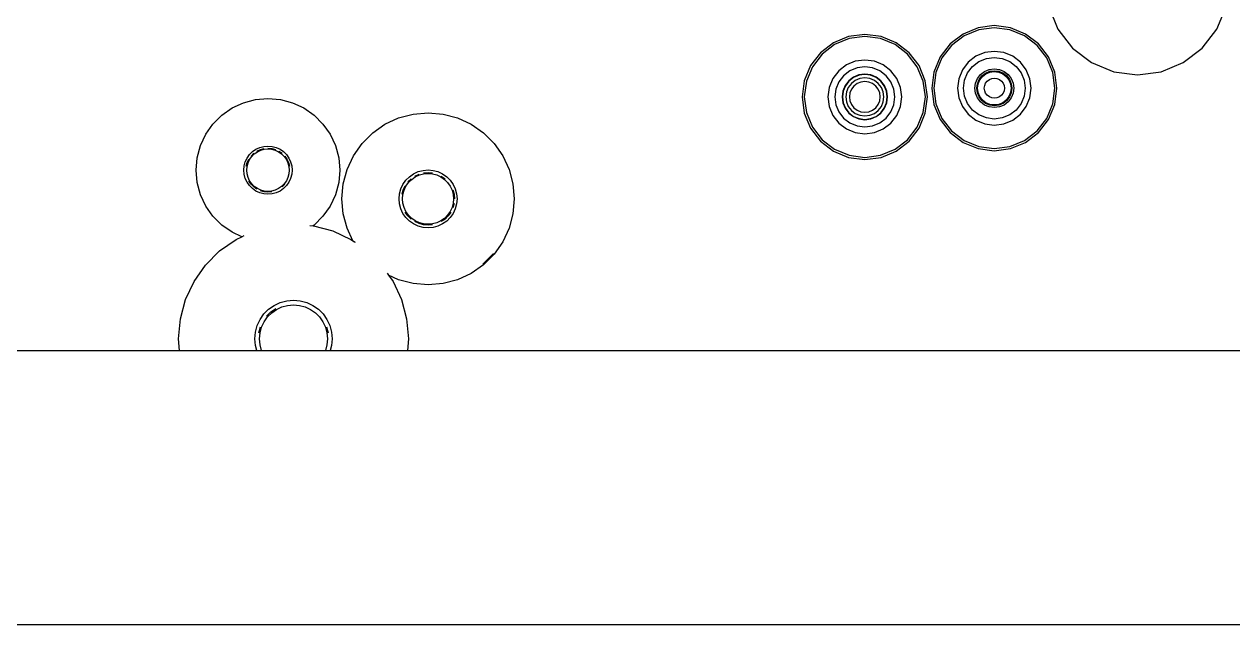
# Model space of a CAD drawing. Header units: metres. Extents: x 217 to 1422, y -179 to 129.
# Drawn here: x 1350.377 to 1351.038, y 60.203 to 60.531 of the extents above; entities that cross this region are included whole.
import ezdxf

# ---------------------------------------------------------------- set-up
doc = ezdxf.new("R2010")
doc.units = ezdxf.units.M
doc.header["$LTSCALE"] = 0.5
doc.header["$MEASUREMENT"] = 0
doc.layers.add('+1', color=255, linetype='Continuous')

# ---------------------------------------------------------------- blocks, each defined once
blk = doc.blocks.new('Chemistry Lab table pl')
at = {"layer": '+1', "transparency": 33554687}
for p, q in [((5.85081, 4.17344), (6.7519, 4.17344)), ((6.43554, 4.02344), (5.85081, 4.02344)), ((6.43498, 4.01699), (6.43554, 4.02344)), ((6.4777, 4.02344), (6.43554, 4.02344)), ((6.47696, 4.02066), (6.4777, 4.02344)), ((6.48036, 4.02344), (6.4777, 4.02344)), ((6.47948, 4.02022), (6.48032, 4.02334)), ((6.48032, 4.02334), (6.48036, 4.02344)), ((6.51516, 4.02344), (6.48036, 4.02344)), ((6.51516, 4.02344), (6.5152, 4.02334)), ((6.51781, 4.02344), (6.51516, 4.02344)), ((6.5152, 4.02334), (6.51604, 4.02022)), ((6.51781, 4.02344), (6.51856, 4.02066)), ((6.55998, 4.02344), (6.51781, 4.02344)), ((6.55998, 4.02344), (6.56054, 4.01699)), ((6.7519, 4.02344), (6.55998, 4.02344)), ((6.43593, 4.00609), (6.43498, 4.01699)), ((6.47664, 4.01699), (6.47696, 4.02066)), ((6.47696, 4.01333), (6.47664, 4.01699)), ((6.4792, 4.01699), (6.47948, 4.02022)), ((6.47948, 4.01377), (6.4792, 4.01699)), ((6.51604, 4.02022), (6.51632, 4.01699)), ((6.51632, 4.01699), (6.51604, 4.01377)), ((6.51856, 4.02066), (6.51888, 4.01699)), ((6.51888, 4.01699), (6.51856, 4.01333)), ((6.56054, 4.01699), (6.55959, 4.00609)), ((6.47791, 4.00977), (6.47696, 4.01333)), ((6.47947, 4.00643), (6.47791, 4.00977)), ((6.47972, 4.01043), (6.47885, 4.01366)), ((6.48032, 4.01065), (6.47948, 4.01377)), ((6.48169, 4.00771), (6.48032, 4.01065)), ((6.5152, 4.01065), (6.51383, 4.00771)), ((6.51604, 4.01377), (6.5152, 4.01065)), ((6.51667, 4.01366), (6.5158, 4.01043)), ((6.51761, 4.00977), (6.51605, 4.00643)), ((6.51856, 4.01333), (6.51761, 4.00977)), ((6.43876, 3.99552), (6.43593, 4.00609)), ((6.48158, 4.00342), (6.47947, 4.00643)), ((6.48418, 4.00081), (6.48158, 4.00342)), ((6.48354, 4.00506), (6.48169, 4.00771)), ((6.48583, 4.00278), (6.48354, 4.00506)), ((6.48848, 4.00092), (6.48583, 4.00278)), ((6.50969, 4.00278), (6.50704, 4.00092)), ((6.51198, 4.00506), (6.50969, 4.00278)), ((6.51247, 4.00465), (6.5101, 4.00229)), ((6.51394, 4.00342), (6.51134, 4.00081)), ((6.51383, 4.00771), (6.51198, 4.00506)), ((6.51605, 4.00643), (6.51394, 4.00342)), ((6.55959, 4.00609), (6.55676, 3.99552)), ((6.4872, 3.9987), (6.48418, 4.00081)), ((6.49054, 3.99715), (6.4872, 3.9987)), ((6.49141, 3.99955), (6.48848, 4.00092)), ((6.49409, 3.99619), (6.49054, 3.99715)), ((6.49454, 3.99872), (6.49141, 3.99955)), ((6.49776, 3.99587), (6.49409, 3.99619)), ((6.49776, 3.99843), (6.49454, 3.99872)), ((6.50098, 3.99872), (6.49776, 3.99843)), ((6.50143, 3.99619), (6.49776, 3.99587)), ((6.50411, 3.99955), (6.50098, 3.99872)), ((6.50498, 3.99715), (6.50143, 3.99619)), ((6.50704, 4.00092), (6.50411, 3.99955)), ((6.50832, 3.9987), (6.50498, 3.99715)), ((6.5101, 4.00229), (6.50736, 4.00037)), ((6.51134, 4.00081), (6.50832, 3.9987)), ((6.44339, 3.9856), (6.43876, 3.99552)), ((6.55676, 3.99552), (6.55213, 3.9856)), ((6.40069, 3.98122), (6.40813, 3.98469)), ((6.40813, 3.98469), (6.41605, 3.98682)), ((6.41605, 3.98682), (6.42423, 3.98753)), ((6.42423, 3.98753), (6.43241, 3.98682)), ((6.43241, 3.98682), (6.44033, 3.98469)), ((6.44033, 3.98469), (6.44581, 3.98214)), ((6.44581, 3.98214), (6.44339, 3.9856)), ((6.55213, 3.9856), (6.54585, 3.97664)), ((6.38816, 3.97071), (6.39396, 3.97652)), ((6.38853, 3.9704), (6.39427, 3.97615)), ((6.39396, 3.97652), (6.40069, 3.98122)), ((6.44651, 3.98114), (6.44581, 3.98214)), ((6.54585, 3.97664), (6.53812, 3.9689)), ((6.38345, 3.96399), (6.38816, 3.97071)), ((6.37998, 3.95655), (6.38345, 3.96399)), ((6.46443, 3.96398), (6.46412, 3.96419)), ((6.46443, 3.96398), (6.46459, 3.96375)), ((6.4653, 3.96337), (6.46443, 3.96398)), ((6.4653, 3.96337), (6.46848, 3.95655)), ((6.46637, 3.96262), (6.4653, 3.96337)), ((6.53812, 3.9689), (6.52915, 3.96262)), ((6.37786, 3.94862), (6.37998, 3.95655)), ((6.42148, 3.95605), (6.42423, 3.95629)), ((6.42423, 3.95629), (6.42698, 3.95605)), ((6.47629, 3.958), (6.46637, 3.96262)), ((6.46848, 3.95655), (6.4706, 3.94862)), ((6.48686, 3.95516), (6.47629, 3.958)), ((6.52606, 3.96118), (6.52468, 3.96054)), ((6.52915, 3.96262), (6.52606, 3.96118)), ((6.52606, 3.96118), (6.53134, 3.95872)), ((6.53134, 3.95872), (6.53695, 3.9548)), ((6.41051, 3.94837), (6.4121, 3.95063)), ((6.41176, 3.94765), (6.4132, 3.9497)), ((6.4121, 3.95063), (6.41405, 3.95258)), ((6.4132, 3.9497), (6.41497, 3.95148)), ((6.41357, 3.94939), (6.41528, 3.95111)), ((6.41405, 3.95258), (6.41631, 3.95416)), ((6.41497, 3.95148), (6.41703, 3.95292)), ((6.41528, 3.95111), (6.41727, 3.9525)), ((6.41631, 3.95416), (6.41881, 3.95533)), ((6.41727, 3.9525), (6.41947, 3.95353)), ((6.41881, 3.95533), (6.42148, 3.95605)), ((6.41947, 3.95353), (6.42181, 3.95415)), ((6.42173, 3.95463), (6.42423, 3.95485)), ((6.42181, 3.95415), (6.42423, 3.95437)), ((6.42423, 3.95485), (6.42673, 3.95463)), ((6.42423, 3.95437), (6.42665, 3.95415)), ((6.42665, 3.95415), (6.42899, 3.95353)), ((6.42673, 3.95463), (6.42916, 3.95398)), ((6.42698, 3.95605), (6.42965, 3.95533)), ((6.42899, 3.95353), (6.43119, 3.9525)), ((6.42916, 3.95398), (6.43143, 3.95292)), ((6.42965, 3.95533), (6.43215, 3.95416)), ((6.43119, 3.9525), (6.43318, 3.95111)), ((6.43215, 3.95416), (6.43441, 3.95258)), ((6.43318, 3.95111), (6.43489, 3.94939)), ((6.43349, 3.95148), (6.43526, 3.9497)), ((6.43441, 3.95258), (6.43636, 3.95063)), ((6.43526, 3.9497), (6.4367, 3.94765)), ((6.43636, 3.95063), (6.43795, 3.94837)), ((6.47774, 3.94436), (6.48166, 3.94996)), ((6.48166, 3.94996), (6.4865, 3.9548)), ((6.4865, 3.9548), (6.48701, 3.95515)), ((6.48701, 3.95515), (6.48686, 3.95516)), ((6.4888, 3.95499), (6.48701, 3.95515)), ((6.53695, 3.9548), (6.54178, 3.94996)), ((6.54178, 3.94996), (6.5457, 3.94436)), ((6.37714, 3.94045), (6.37786, 3.94862)), ((6.40839, 3.94045), (6.40863, 3.9432)), ((6.40863, 3.9432), (6.40935, 3.94586)), ((6.40935, 3.94586), (6.41051, 3.94837)), ((6.41005, 3.94295), (6.4107, 3.94537)), ((6.41052, 3.94286), (6.41115, 3.94521)), ((6.41115, 3.94521), (6.41217, 3.94741)), ((6.41217, 3.94741), (6.41357, 3.94939)), ((6.43489, 3.94939), (6.43629, 3.94741)), ((6.43629, 3.94741), (6.43731, 3.94521)), ((6.43731, 3.94521), (6.43794, 3.94286)), ((6.43795, 3.94837), (6.43911, 3.94586)), ((6.43911, 3.94586), (6.43983, 3.9432)), ((6.43983, 3.9432), (6.44007, 3.94045)), ((6.4706, 3.94862), (6.47132, 3.94045)), ((6.47485, 3.93816), (6.47774, 3.94436)), ((6.5457, 3.94436), (6.5486, 3.93816)), ((6.37786, 3.93227), (6.37714, 3.94045)), ((6.40863, 3.9377), (6.40839, 3.94045)), ((6.40935, 3.93503), (6.40863, 3.9377)), ((6.41005, 3.93795), (6.40983, 3.94045)), ((6.4107, 3.93552), (6.41005, 3.93795)), ((6.41031, 3.94045), (6.41052, 3.94286)), ((6.41052, 3.93803), (6.41031, 3.94045)), ((6.41115, 3.93569), (6.41052, 3.93803)), ((6.43794, 3.93803), (6.43731, 3.93569)), ((6.43841, 3.93795), (6.43776, 3.93552)), ((6.43794, 3.94286), (6.43815, 3.94045)), ((6.43815, 3.94045), (6.43794, 3.93803)), ((6.43983, 3.9377), (6.43911, 3.93503)), ((6.44007, 3.94045), (6.43983, 3.9377)), ((6.47132, 3.94045), (6.4706, 3.93227)), ((6.47308, 3.93155), (6.47485, 3.93816)), ((6.50512, 3.93617), (6.50721, 3.93714)), ((6.50721, 3.93714), (6.50943, 3.93774)), ((6.50943, 3.93774), (6.51172, 3.93794)), ((6.50964, 3.93655), (6.51172, 3.93674)), ((6.51172, 3.93794), (6.51402, 3.93774)), ((6.51172, 3.93674), (6.51381, 3.93655)), ((6.51381, 3.93655), (6.51583, 3.93601)), ((6.51402, 3.93774), (6.51624, 3.93714)), ((6.51624, 3.93714), (6.51832, 3.93617)), ((6.5486, 3.93816), (6.55037, 3.93155)), ((6.37998, 3.92434), (6.37786, 3.93227)), ((6.41051, 3.93253), (6.40935, 3.93503)), ((6.4121, 3.93026), (6.41051, 3.93253)), ((6.41217, 3.93349), (6.41115, 3.93569)), ((6.41405, 3.92831), (6.4121, 3.93026)), ((6.41357, 3.9315), (6.41217, 3.93349)), ((6.41528, 3.92978), (6.41357, 3.9315)), ((6.43489, 3.9315), (6.43318, 3.92978)), ((6.43526, 3.93119), (6.43349, 3.92941)), ((6.43636, 3.93026), (6.43441, 3.92831)), ((6.43629, 3.93349), (6.43489, 3.9315)), ((6.43731, 3.93569), (6.43629, 3.93349)), ((6.43795, 3.93253), (6.43636, 3.93026)), ((6.43776, 3.93552), (6.4367, 3.93325)), ((6.43911, 3.93503), (6.43795, 3.93253)), ((6.4706, 3.93227), (6.46848, 3.92434)), ((6.47248, 3.92474), (6.47308, 3.93155)), ((6.49932, 3.92925), (6.50029, 3.93134)), ((6.50029, 3.93134), (6.50161, 3.93322)), ((6.50082, 3.9287), (6.50168, 3.93054)), ((6.50161, 3.93322), (6.50324, 3.93485)), ((6.50168, 3.93054), (6.50284, 3.93219)), ((6.50253, 3.93245), (6.50401, 3.93393)), ((6.50284, 3.93219), (6.50427, 3.93362)), ((6.50324, 3.93485), (6.50512, 3.93617)), ((6.50427, 3.93362), (6.50592, 3.93478)), ((6.50592, 3.93478), (6.50776, 3.93564)), ((6.50776, 3.93564), (6.50971, 3.93616)), ((6.50971, 3.93616), (6.51172, 3.93634)), ((6.51172, 3.93634), (6.51374, 3.93616)), ((6.51374, 3.93616), (6.51569, 3.93564)), ((6.51569, 3.93564), (6.51752, 3.93478)), ((6.51752, 3.93478), (6.51918, 3.93362)), ((6.51772, 3.93513), (6.51944, 3.93393)), ((6.51832, 3.93617), (6.52021, 3.93485)), ((6.51918, 3.93362), (6.52061, 3.93219)), ((6.51944, 3.93393), (6.52092, 3.93245)), ((6.52021, 3.93485), (6.52183, 3.93322)), ((6.52061, 3.93219), (6.52177, 3.93054)), ((6.52092, 3.93245), (6.52212, 3.93074)), ((6.52177, 3.93054), (6.52262, 3.9287)), ((6.52183, 3.93322), (6.52315, 3.93134)), ((6.52315, 3.93134), (6.52413, 3.92925)), ((6.55037, 3.93155), (6.55096, 3.92474)), ((6.38345, 3.9169), (6.37998, 3.92434)), ((6.41631, 3.92673), (6.41405, 3.92831)), ((6.41703, 3.92798), (6.41497, 3.92941)), ((6.41727, 3.92839), (6.41528, 3.92978)), ((6.41881, 3.92556), (6.41631, 3.92673)), ((6.41947, 3.92737), (6.41727, 3.92839)), ((6.42148, 3.92485), (6.41881, 3.92556)), ((6.42181, 3.92674), (6.41947, 3.92737)), ((6.42423, 3.92461), (6.42148, 3.92485)), ((6.42423, 3.92605), (6.42173, 3.92626)), ((6.42423, 3.92653), (6.42181, 3.92674)), ((6.42665, 3.92674), (6.42423, 3.92653)), ((6.42673, 3.92626), (6.42423, 3.92605)), ((6.42698, 3.92485), (6.42423, 3.92461)), ((6.42899, 3.92737), (6.42665, 3.92674)), ((6.42965, 3.92556), (6.42698, 3.92485)), ((6.43119, 3.92839), (6.42899, 3.92737)), ((6.43143, 3.92798), (6.42916, 3.92691)), ((6.43215, 3.92673), (6.42965, 3.92556)), ((6.43318, 3.92978), (6.43119, 3.92839)), ((6.43441, 3.92831), (6.43215, 3.92673)), ((6.46848, 3.92434), (6.46501, 3.9169)), ((6.47308, 3.91792), (6.47248, 3.92474)), ((6.49852, 3.92474), (6.49872, 3.92703)), ((6.49872, 3.92244), (6.49852, 3.92474)), ((6.49872, 3.92703), (6.49932, 3.92925)), ((6.50012, 3.92474), (6.5003, 3.92675)), ((6.5003, 3.92272), (6.50012, 3.92474)), ((6.5003, 3.92675), (6.50082, 3.9287)), ((6.52262, 3.9287), (6.52315, 3.92675)), ((6.52315, 3.92675), (6.52332, 3.92474)), ((6.52332, 3.92474), (6.52315, 3.92272)), ((6.52413, 3.92925), (6.52472, 3.92703)), ((6.52472, 3.92703), (6.52492, 3.92474)), ((6.52492, 3.92474), (6.52472, 3.92244)), ((6.55096, 3.92474), (6.55037, 3.91792)), ((6.1767, 3.91775), (6.16845, 3.91433)), ((6.177, 3.91663), (6.16903, 3.91333)), ((6.18556, 3.91892), (6.1767, 3.91775)), ((6.18556, 3.91776), (6.177, 3.91663)), ((6.19442, 3.91775), (6.18556, 3.91892)), ((6.19412, 3.91663), (6.18556, 3.91776)), ((6.2021, 3.91333), (6.19412, 3.91663)), ((6.20267, 3.91433), (6.19442, 3.91775)), ((6.38816, 3.91018), (6.38345, 3.9169)), ((6.46501, 3.9169), (6.4603, 3.91018)), ((6.47485, 3.91132), (6.47308, 3.91792)), ((6.49932, 3.92022), (6.49872, 3.92244)), ((6.50029, 3.91814), (6.49932, 3.92022)), ((6.50045, 3.92063), (6.49991, 3.92265)), ((6.50161, 3.91625), (6.50029, 3.91814)), ((6.50082, 3.92077), (6.5003, 3.92272)), ((6.50133, 3.91874), (6.50045, 3.92063)), ((6.50168, 3.91894), (6.50082, 3.92077)), ((6.50253, 3.91702), (6.50133, 3.91874)), ((6.50284, 3.91728), (6.50168, 3.91894)), ((6.50427, 3.91585), (6.50284, 3.91728)), ((6.52061, 3.91728), (6.51918, 3.91585)), ((6.52092, 3.91702), (6.51944, 3.91554)), ((6.52177, 3.91894), (6.52061, 3.91728)), ((6.52262, 3.92077), (6.52177, 3.91894)), ((6.52315, 3.91814), (6.52183, 3.91625)), ((6.523, 3.92063), (6.52212, 3.91874)), ((6.52315, 3.92272), (6.52262, 3.92077)), ((6.52354, 3.92265), (6.523, 3.92063)), ((6.52413, 3.92022), (6.52315, 3.91814)), ((6.52472, 3.92244), (6.52413, 3.92022)), ((6.55037, 3.91792), (6.5486, 3.91132)), ((6.10593, 3.91298), (6.09768, 3.90956)), ((6.10623, 3.91187), (6.09825, 3.90856)), ((6.11479, 3.91415), (6.10593, 3.91298)), ((6.11479, 3.91299), (6.10623, 3.91187)), ((6.12365, 3.91298), (6.11479, 3.91415)), ((6.12335, 3.91187), (6.11479, 3.91299)), ((6.13132, 3.90856), (6.12335, 3.91187)), ((6.1319, 3.90956), (6.12365, 3.91298)), ((6.16845, 3.91433), (6.16136, 3.90889)), ((6.16903, 3.91333), (6.16218, 3.90808)), ((6.20894, 3.90808), (6.2021, 3.91333)), ((6.20976, 3.90889), (6.20267, 3.91433)), ((6.39396, 3.90438), (6.38816, 3.91018)), ((6.4603, 3.91018), (6.4545, 3.90438)), ((6.47774, 3.90512), (6.47485, 3.91132)), ((6.50324, 3.91462), (6.50161, 3.91625)), ((6.50512, 3.9133), (6.50324, 3.91462)), ((6.50572, 3.91434), (6.50401, 3.91554)), ((6.50592, 3.91469), (6.50427, 3.91585)), ((6.50721, 3.91233), (6.50512, 3.9133)), ((6.50776, 3.91384), (6.50592, 3.91469)), ((6.50943, 3.91174), (6.50721, 3.91233)), ((6.50964, 3.91292), (6.50762, 3.91346)), ((6.50971, 3.91331), (6.50776, 3.91384)), ((6.51172, 3.91154), (6.50943, 3.91174)), ((6.51172, 3.91274), (6.50964, 3.91292)), ((6.51172, 3.91314), (6.50971, 3.91331)), ((6.51374, 3.91331), (6.51172, 3.91314)), ((6.51402, 3.91174), (6.51172, 3.91154)), ((6.51569, 3.91384), (6.51374, 3.91331)), ((6.51583, 3.91346), (6.51381, 3.91292)), ((6.51624, 3.91233), (6.51402, 3.91174)), ((6.51752, 3.91469), (6.51569, 3.91384)), ((6.51772, 3.91434), (6.51583, 3.91346)), ((6.51832, 3.9133), (6.51624, 3.91233)), ((6.51918, 3.91585), (6.51752, 3.91469)), ((6.52021, 3.91462), (6.51832, 3.9133)), ((6.52183, 3.91625), (6.52021, 3.91462)), ((6.5486, 3.91132), (6.5457, 3.90512)), ((6.09059, 3.90412), (6.08515, 3.89704)), ((6.09768, 3.90956), (6.09059, 3.90412)), ((6.09825, 3.90856), (6.09141, 3.90331)), ((6.13817, 3.90331), (6.13132, 3.90856)), ((6.13899, 3.90412), (6.1319, 3.90956)), ((6.14443, 3.89704), (6.13899, 3.90412)), ((6.16136, 3.90889), (6.15592, 3.9018)), ((6.16218, 3.90808), (6.15692, 3.90123)), ((6.18034, 3.90418), (6.17548, 3.90216)), ((6.18556, 3.90486), (6.18034, 3.90418)), ((6.19078, 3.90418), (6.18556, 3.90486)), ((6.19565, 3.90216), (6.19078, 3.90418)), ((6.2142, 3.90123), (6.20894, 3.90808)), ((6.2152, 3.9018), (6.20976, 3.90889)), ((6.40069, 3.89967), (6.39396, 3.90438)), ((6.4545, 3.90438), (6.44777, 3.89967)), ((6.48166, 3.89951), (6.47774, 3.90512)), ((6.5457, 3.90512), (6.54178, 3.89951)), ((6.08515, 3.89704), (6.08173, 3.88878)), ((6.09141, 3.90331), (6.08615, 3.89646)), ((6.1047, 3.89739), (6.10053, 3.89419)), ((6.10957, 3.89941), (6.1047, 3.89739)), ((6.11479, 3.9001), (6.10957, 3.89941)), ((6.12001, 3.89941), (6.11479, 3.9001)), ((6.12487, 3.89739), (6.12001, 3.89941)), ((6.12905, 3.89419), (6.12487, 3.89739)), ((6.14342, 3.89646), (6.13817, 3.90331)), ((6.14784, 3.88878), (6.14443, 3.89704)), ((6.15592, 3.9018), (6.1525, 3.89355)), ((6.15692, 3.90123), (6.15362, 3.89325)), ((6.1713, 3.89896), (6.16809, 3.89478)), ((6.17548, 3.90216), (6.1713, 3.89896)), ((6.17736, 3.89889), (6.17397, 3.89629)), ((6.18132, 3.90053), (6.17736, 3.89889)), ((6.18556, 3.90109), (6.18132, 3.90053)), ((6.18556, 3.89715), (6.18234, 3.89673)), ((6.18556, 3.89697), (6.18238, 3.89655)), ((6.18981, 3.90053), (6.18556, 3.90109)), ((6.18879, 3.89673), (6.18556, 3.89715)), ((6.18874, 3.89655), (6.18556, 3.89697)), ((6.19376, 3.89889), (6.18981, 3.90053)), ((6.19716, 3.89629), (6.19376, 3.89889)), ((6.19982, 3.89896), (6.19565, 3.90216)), ((6.20303, 3.89478), (6.19982, 3.89896)), ((6.2175, 3.89325), (6.2142, 3.90123)), ((6.21862, 3.89355), (6.2152, 3.9018)), ((6.40813, 3.8962), (6.40069, 3.89967)), ((6.44777, 3.89967), (6.44033, 3.8962)), ((6.4865, 3.89468), (6.48166, 3.89951)), ((6.54178, 3.89951), (6.53695, 3.89468)), ((6.08615, 3.89646), (6.08285, 3.88848)), ((6.10053, 3.89419), (6.09732, 3.89001)), ((6.10018, 3.88836), (6.10286, 3.89185)), ((6.10286, 3.89185), (6.10636, 3.89453)), ((6.10636, 3.89453), (6.11042, 3.89622)), ((6.11042, 3.89622), (6.11479, 3.89679)), ((6.11204, 3.89018), (6.11479, 3.89054)), ((6.11479, 3.89679), (6.11915, 3.89622)), ((6.11479, 3.89054), (6.11754, 3.89018)), ((6.11915, 3.89622), (6.12322, 3.89453)), ((6.12322, 3.89453), (6.12671, 3.89185)), ((6.12671, 3.89185), (6.12939, 3.88836)), ((6.13226, 3.89001), (6.12905, 3.89419)), ((6.14673, 3.88848), (6.14342, 3.89646)), ((6.1525, 3.89355), (6.15134, 3.88469)), ((6.15362, 3.89325), (6.15249, 3.88469)), ((6.16809, 3.89478), (6.16608, 3.88991)), ((6.17136, 3.89289), (6.16972, 3.88894)), ((6.17397, 3.89629), (6.17136, 3.89289)), ((6.17477, 3.89092), (6.17353, 3.88792)), ((6.17493, 3.89083), (6.1737, 3.88787)), ((6.17675, 3.8935), (6.17477, 3.89092)), ((6.17688, 3.89338), (6.17493, 3.89083)), ((6.17819, 3.89207), (6.17653, 3.88991)), ((6.17933, 3.89548), (6.17675, 3.8935)), ((6.17942, 3.89533), (6.17688, 3.89338)), ((6.18035, 3.89372), (6.17819, 3.89207)), ((6.17962, 3.89064), (6.17828, 3.8889)), ((6.18234, 3.89673), (6.17933, 3.89548)), ((6.18238, 3.89655), (6.17942, 3.89533)), ((6.18136, 3.89197), (6.17962, 3.89064)), ((6.18286, 3.89476), (6.18035, 3.89372)), ((6.18339, 3.89281), (6.18136, 3.89197)), ((6.18556, 3.89512), (6.18286, 3.89476)), ((6.18556, 3.8931), (6.18339, 3.89281)), ((6.18826, 3.89476), (6.18556, 3.89512)), ((6.18774, 3.89281), (6.18556, 3.8931)), ((6.18976, 3.89197), (6.18774, 3.89281)), ((6.19077, 3.89372), (6.18826, 3.89476)), ((6.1917, 3.89533), (6.18874, 3.89655)), ((6.19179, 3.89548), (6.18879, 3.89673)), ((6.19151, 3.89064), (6.18976, 3.89197)), ((6.19293, 3.89207), (6.19077, 3.89372)), ((6.19284, 3.8889), (6.19151, 3.89064)), ((6.19424, 3.89338), (6.1917, 3.89533)), ((6.19437, 3.8935), (6.19179, 3.89548)), ((6.19459, 3.88991), (6.19293, 3.89207)), ((6.1962, 3.89083), (6.19424, 3.89338)), ((6.19635, 3.89092), (6.19437, 3.8935)), ((6.19742, 3.88787), (6.1962, 3.89083)), ((6.1976, 3.88792), (6.19635, 3.89092)), ((6.19976, 3.89289), (6.19716, 3.89629)), ((6.2014, 3.88894), (6.19976, 3.89289)), ((6.20504, 3.88991), (6.20303, 3.89478)), ((6.21863, 3.88469), (6.2175, 3.89325)), ((6.21978, 3.88469), (6.21862, 3.89355)), ((6.41605, 3.89407), (6.40813, 3.8962)), ((6.42423, 3.89336), (6.41605, 3.89407)), ((6.43241, 3.89407), (6.42423, 3.89336)), ((6.44033, 3.8962), (6.43241, 3.89407)), ((6.4921, 3.89075), (6.4865, 3.89468)), ((6.4983, 3.88786), (6.4921, 3.89075)), ((6.53134, 3.89075), (6.52514, 3.88786)), ((6.53695, 3.89468), (6.53134, 3.89075)), ((6.08173, 3.88878), (6.08056, 3.87993)), ((6.08285, 3.88848), (6.08172, 3.87993)), ((6.0953, 3.88515), (6.09462, 3.87993)), ((6.09732, 3.89001), (6.0953, 3.88515)), ((6.09792, 3.87993), (6.0985, 3.88429)), ((6.0985, 3.88429), (6.10018, 3.88836)), ((6.10453, 3.88267), (6.10559, 3.88523)), ((6.10555, 3.8824), (6.10651, 3.88471)), ((6.10559, 3.88523), (6.10728, 3.88743)), ((6.10593, 3.8823), (6.10685, 3.88451)), ((6.10651, 3.88471), (6.10803, 3.88669)), ((6.10685, 3.88451), (6.10831, 3.88641)), ((6.10728, 3.88743), (6.10948, 3.88912)), ((6.10803, 3.88669), (6.11001, 3.88821)), ((6.10831, 3.88641), (6.1102, 3.88787)), ((6.10948, 3.88912), (6.11204, 3.89018)), ((6.11001, 3.88821), (6.11231, 3.88916)), ((6.11005, 3.88266), (6.11092, 3.8838)), ((6.1102, 3.88787), (6.11241, 3.88878)), ((6.11092, 3.8838), (6.11205, 3.88467)), ((6.11205, 3.88467), (6.11337, 3.88521)), ((6.11231, 3.88916), (6.11479, 3.88949)), ((6.11241, 3.88878), (6.11479, 3.88909)), ((6.11337, 3.88521), (6.11479, 3.8854)), ((6.11479, 3.88949), (6.11726, 3.88916)), ((6.11479, 3.88909), (6.11716, 3.88878)), ((6.11479, 3.8854), (6.1162, 3.88521)), ((6.1162, 3.88521), (6.11752, 3.88467)), ((6.11716, 3.88878), (6.11937, 3.88787)), ((6.11726, 3.88916), (6.11957, 3.88821)), ((6.11752, 3.88467), (6.11866, 3.8838)), ((6.11754, 3.89018), (6.1201, 3.88912)), ((6.11866, 3.8838), (6.11953, 3.88266)), ((6.11937, 3.88787), (6.12127, 3.88641)), ((6.11957, 3.88821), (6.12155, 3.88669)), ((6.1201, 3.88912), (6.1223, 3.88743)), ((6.12127, 3.88641), (6.12273, 3.88451)), ((6.12155, 3.88669), (6.12307, 3.88471)), ((6.1223, 3.88743), (6.12398, 3.88523)), ((6.12273, 3.88451), (6.12364, 3.8823)), ((6.12307, 3.88471), (6.12402, 3.8824)), ((6.12398, 3.88523), (6.12504, 3.88267)), ((6.12939, 3.88836), (6.13108, 3.88429)), ((6.13108, 3.88429), (6.13165, 3.87993)), ((6.13427, 3.88515), (6.13226, 3.89001)), ((6.13496, 3.87993), (6.13427, 3.88515)), ((6.14785, 3.87993), (6.14673, 3.88848)), ((6.14901, 3.87993), (6.14784, 3.88878)), ((6.15134, 3.88469), (6.1525, 3.87584)), ((6.15249, 3.88469), (6.15362, 3.87613)), ((6.16608, 3.88991), (6.16539, 3.88469)), ((6.16539, 3.88469), (6.16608, 3.87947)), ((6.16972, 3.88894), (6.16916, 3.88469)), ((6.16916, 3.88469), (6.16972, 3.88045)), ((6.17353, 3.88792), (6.1731, 3.88469)), ((6.1731, 3.88469), (6.17353, 3.88147)), ((6.1737, 3.88787), (6.17328, 3.88469)), ((6.17328, 3.88469), (6.1737, 3.88152)), ((6.17549, 3.88739), (6.17514, 3.88469)), ((6.17514, 3.88469), (6.17549, 3.88199)), ((6.17653, 3.88991), (6.17549, 3.88739)), ((6.17744, 3.88687), (6.17716, 3.88469)), ((6.17716, 3.88469), (6.17744, 3.88252)), ((6.17828, 3.8889), (6.17744, 3.88687)), ((6.19368, 3.88687), (6.19284, 3.8889)), ((6.19397, 3.88469), (6.19368, 3.88687)), ((6.19368, 3.88252), (6.19397, 3.88469)), ((6.19563, 3.88739), (6.19459, 3.88991)), ((6.19599, 3.88469), (6.19563, 3.88739)), ((6.19563, 3.88199), (6.19599, 3.88469)), ((6.19784, 3.88469), (6.19742, 3.88787)), ((6.19742, 3.88152), (6.19784, 3.88469)), ((6.19802, 3.88469), (6.1976, 3.88792)), ((6.1976, 3.88147), (6.19802, 3.88469)), ((6.20196, 3.88469), (6.2014, 3.88894)), ((6.2014, 3.88045), (6.20196, 3.88469)), ((6.20573, 3.88469), (6.20504, 3.88991)), ((6.20504, 3.87947), (6.20573, 3.88469)), ((6.2175, 3.87613), (6.21863, 3.88469)), ((6.21862, 3.87584), (6.21978, 3.88469)), ((6.50491, 3.88609), (6.4983, 3.88786)), ((6.51172, 3.8855), (6.50491, 3.88609)), ((6.51854, 3.88609), (6.51172, 3.8855)), ((6.52514, 3.88786), (6.51854, 3.88609)), ((6.08056, 3.87993), (6.08173, 3.87107)), ((6.08172, 3.87993), (6.08285, 3.87137)), ((6.09462, 3.87993), (6.0953, 3.87471)), ((6.0985, 3.87556), (6.09792, 3.87993)), ((6.10417, 3.87993), (6.10453, 3.88267)), ((6.10453, 3.87718), (6.10417, 3.87993)), ((6.10559, 3.87462), (6.10453, 3.87718)), ((6.10523, 3.87993), (6.10555, 3.8824)), ((6.10555, 3.87745), (6.10523, 3.87993)), ((6.10651, 3.87514), (6.10555, 3.87745)), ((6.10562, 3.87993), (6.10593, 3.8823)), ((6.10593, 3.87755), (6.10562, 3.87993)), ((6.10685, 3.87534), (6.10593, 3.87755)), ((6.10931, 3.87993), (6.1095, 3.88134)), ((6.1095, 3.87851), (6.10931, 3.87993)), ((6.1095, 3.88134), (6.11005, 3.88266)), ((6.11005, 3.87719), (6.1095, 3.87851)), ((6.11092, 3.87606), (6.11005, 3.87719)), ((6.11953, 3.87719), (6.11866, 3.87606)), ((6.11953, 3.88266), (6.12007, 3.88134)), ((6.12007, 3.87851), (6.11953, 3.87719)), ((6.12007, 3.88134), (6.12026, 3.87993)), ((6.12026, 3.87993), (6.12007, 3.87851)), ((6.12364, 3.87755), (6.12273, 3.87534)), ((6.12402, 3.87745), (6.12307, 3.87514)), ((6.12364, 3.8823), (6.12396, 3.87993)), ((6.12396, 3.87993), (6.12364, 3.87755)), ((6.12504, 3.87718), (6.12398, 3.87462)), ((6.12402, 3.8824), (6.12435, 3.87993)), ((6.12435, 3.87993), (6.12402, 3.87745)), ((6.12504, 3.88267), (6.12541, 3.87993)), ((6.12541, 3.87993), (6.12504, 3.87718)), ((6.13165, 3.87993), (6.13108, 3.87556)), ((6.13427, 3.87471), (6.13496, 3.87993)), ((6.14673, 3.87137), (6.14785, 3.87993)), ((6.14784, 3.87107), (6.14901, 3.87993)), ((6.16608, 3.87947), (6.16809, 3.87461)), ((6.16972, 3.88045), (6.17136, 3.87649)), ((6.17353, 3.88147), (6.17477, 3.87846)), ((6.1737, 3.88152), (6.17493, 3.87855)), ((6.17477, 3.87846), (6.17675, 3.87588)), ((6.17493, 3.87855), (6.17688, 3.87601)), ((6.17549, 3.88199), (6.17653, 3.87948)), ((6.17653, 3.87948), (6.17819, 3.87732)), ((6.17744, 3.88252), (6.17828, 3.88049)), ((6.17819, 3.87732), (6.18035, 3.87566)), ((6.17828, 3.88049), (6.17962, 3.87875)), ((6.17962, 3.87875), (6.18136, 3.87741)), ((6.18136, 3.87741), (6.18339, 3.87657)), ((6.18774, 3.87657), (6.18976, 3.87741)), ((6.18976, 3.87741), (6.19151, 3.87875)), ((6.19077, 3.87566), (6.19293, 3.87732)), ((6.19151, 3.87875), (6.19284, 3.88049)), ((6.19284, 3.88049), (6.19368, 3.88252)), ((6.19293, 3.87732), (6.19459, 3.87948)), ((6.19424, 3.87601), (6.1962, 3.87855)), ((6.19437, 3.87588), (6.19635, 3.87846)), ((6.19459, 3.87948), (6.19563, 3.88199)), ((6.1962, 3.87855), (6.19742, 3.88152)), ((6.19635, 3.87846), (6.1976, 3.88147)), ((6.19976, 3.87649), (6.2014, 3.88045)), ((6.20303, 3.87461), (6.20504, 3.87947)), ((6.02362, 3.87091), (6.01153, 3.8659)), ((6.03659, 3.87262), (6.02362, 3.87091)), ((6.04957, 3.87091), (6.03659, 3.87262)), ((6.06166, 3.8659), (6.04957, 3.87091)), ((6.08173, 3.87107), (6.08515, 3.86281)), ((6.08285, 3.87137), (6.08615, 3.86339)), ((6.0953, 3.87471), (6.09732, 3.86984)), ((6.10018, 3.87149), (6.0985, 3.87556)), ((6.10286, 3.868), (6.10018, 3.87149)), ((6.10728, 3.87242), (6.10559, 3.87462)), ((6.10803, 3.87316), (6.10651, 3.87514)), ((6.10831, 3.87344), (6.10685, 3.87534)), ((6.10948, 3.87073), (6.10728, 3.87242)), ((6.10954, 3.87084), (6.10737, 3.87251)), ((6.11001, 3.87165), (6.10803, 3.87316)), ((6.1102, 3.87199), (6.10831, 3.87344)), ((6.11204, 3.86967), (6.10948, 3.87073)), ((6.11231, 3.87069), (6.11001, 3.87165)), ((6.11241, 3.87107), (6.1102, 3.87199)), ((6.11205, 3.87519), (6.11092, 3.87606)), ((6.11337, 3.87464), (6.11205, 3.87519)), ((6.11479, 3.87036), (6.11231, 3.87069)), ((6.11479, 3.87076), (6.11241, 3.87107)), ((6.11479, 3.87445), (6.11337, 3.87464)), ((6.1162, 3.87464), (6.11479, 3.87445)), ((6.11716, 3.87107), (6.11479, 3.87076)), ((6.11726, 3.87069), (6.11479, 3.87036)), ((6.11752, 3.87519), (6.1162, 3.87464)), ((6.11937, 3.87199), (6.11716, 3.87107)), ((6.11957, 3.87165), (6.11726, 3.87069)), ((6.11866, 3.87606), (6.11752, 3.87519)), ((6.1201, 3.87073), (6.11754, 3.86967)), ((6.12127, 3.87344), (6.11937, 3.87199)), ((6.12155, 3.87316), (6.11957, 3.87165)), ((6.1223, 3.87242), (6.1201, 3.87073)), ((6.12273, 3.87534), (6.12127, 3.87344)), ((6.12307, 3.87514), (6.12155, 3.87316)), ((6.12398, 3.87462), (6.1223, 3.87242)), ((6.12939, 3.87149), (6.12671, 3.868)), ((6.13108, 3.87556), (6.12939, 3.87149)), ((6.13226, 3.86984), (6.13427, 3.87471)), ((6.14342, 3.86339), (6.14673, 3.87137)), ((6.14443, 3.86281), (6.14784, 3.87107)), ((6.1525, 3.87584), (6.15592, 3.86758)), ((6.15362, 3.87613), (6.15692, 3.86816)), ((6.16809, 3.87461), (6.1713, 3.87043)), ((6.1713, 3.87043), (6.17548, 3.86723)), ((6.17136, 3.87649), (6.17397, 3.8731)), ((6.17397, 3.8731), (6.17736, 3.87049)), ((6.17675, 3.87588), (6.17933, 3.8739)), ((6.17688, 3.87601), (6.17942, 3.87406)), ((6.17736, 3.87049), (6.18132, 3.86885)), ((6.17933, 3.8739), (6.18234, 3.87266)), ((6.17942, 3.87406), (6.18238, 3.87283)), ((6.18035, 3.87566), (6.18286, 3.87462)), ((6.18234, 3.87266), (6.18556, 3.87223)), ((6.18238, 3.87283), (6.18556, 3.87241)), ((6.18286, 3.87462), (6.18556, 3.87427)), ((6.18339, 3.87657), (6.18556, 3.87629)), ((6.18556, 3.87629), (6.18774, 3.87657)), ((6.18556, 3.87427), (6.18826, 3.87462)), ((6.18556, 3.87241), (6.18874, 3.87283)), ((6.18556, 3.87223), (6.18879, 3.87266)), ((6.18826, 3.87462), (6.19077, 3.87566)), ((6.18874, 3.87283), (6.1917, 3.87406)), ((6.18879, 3.87266), (6.19179, 3.8739)), ((6.18981, 3.86885), (6.19376, 3.87049)), ((6.1917, 3.87406), (6.19424, 3.87601)), ((6.19179, 3.8739), (6.19437, 3.87588)), ((6.19376, 3.87049), (6.19716, 3.8731)), ((6.19565, 3.86723), (6.19982, 3.87043)), ((6.19716, 3.8731), (6.19976, 3.87649)), ((6.19982, 3.87043), (6.20303, 3.87461)), ((6.2142, 3.86816), (6.2175, 3.87613)), ((6.2152, 3.86758), (6.21862, 3.87584)), ((6.01153, 3.8659), (6.00114, 3.85794)), ((6.07204, 3.85794), (6.06166, 3.8659)), ((6.09732, 3.86984), (6.10053, 3.86566)), ((6.10053, 3.86566), (6.1047, 3.86246)), ((6.10636, 3.86532), (6.10286, 3.868)), ((6.11042, 3.86364), (6.10636, 3.86532)), ((6.11479, 3.86931), (6.11204, 3.86967)), ((6.11754, 3.86967), (6.11479, 3.86931)), ((6.12322, 3.86532), (6.11915, 3.86364)), ((6.12671, 3.868), (6.12322, 3.86532)), ((6.12487, 3.86246), (6.12905, 3.86566)), ((6.12905, 3.86566), (6.13226, 3.86984)), ((6.15592, 3.86758), (6.16136, 3.86049)), ((6.15692, 3.86816), (6.16218, 3.86131)), ((6.17548, 3.86723), (6.18034, 3.86521)), ((6.18034, 3.86521), (6.18556, 3.86452)), ((6.18132, 3.86885), (6.18556, 3.8683)), ((6.18556, 3.8683), (6.18981, 3.86885)), ((6.18556, 3.86452), (6.19078, 3.86521)), ((6.19078, 3.86521), (6.19565, 3.86723)), ((6.20894, 3.86131), (6.2142, 3.86816)), ((6.20976, 3.86049), (6.2152, 3.86758)), ((6.00114, 3.85794), (5.99318, 3.84755)), ((6.08001, 3.84755), (6.07204, 3.85794)), ((6.08515, 3.86281), (6.09059, 3.85573)), ((6.08615, 3.86339), (6.09141, 3.85654)), ((6.1047, 3.86246), (6.10957, 3.86044)), ((6.10957, 3.86044), (6.11479, 3.85976)), ((6.11479, 3.86306), (6.11042, 3.86364)), ((6.11915, 3.86364), (6.11479, 3.86306)), ((6.11479, 3.85976), (6.12001, 3.86044)), ((6.12001, 3.86044), (6.12487, 3.86246)), ((6.13817, 3.85654), (6.14342, 3.86339)), ((6.13899, 3.85573), (6.14443, 3.86281)), ((6.16136, 3.86049), (6.16845, 3.85506)), ((6.16218, 3.86131), (6.16903, 3.85606)), ((6.2021, 3.85606), (6.20894, 3.86131)), ((6.20267, 3.85506), (6.20976, 3.86049)), ((6.09059, 3.85573), (6.09768, 3.85029)), ((6.09141, 3.85654), (6.09825, 3.85129)), ((6.09825, 3.85129), (6.10623, 3.84799)), ((6.12335, 3.84799), (6.13132, 3.85129)), ((6.13132, 3.85129), (6.13817, 3.85654)), ((6.1319, 3.85029), (6.13899, 3.85573)), ((6.16845, 3.85506), (6.1767, 3.85164)), ((6.16903, 3.85606), (6.177, 3.85275)), ((6.1767, 3.85164), (6.18556, 3.85047)), ((6.177, 3.85275), (6.18556, 3.85163)), ((6.18556, 3.85163), (6.19412, 3.85275)), ((6.18556, 3.85047), (6.19442, 3.85164)), ((6.19412, 3.85275), (6.2021, 3.85606)), ((6.19442, 3.85164), (6.20267, 3.85506)), ((5.99318, 3.84755), (5.98817, 3.83546)), ((6.08501, 3.83546), (6.08001, 3.84755)), ((6.09768, 3.85029), (6.10593, 3.84687)), ((6.10593, 3.84687), (6.11479, 3.8457)), ((6.10623, 3.84799), (6.11479, 3.84686)), ((6.11479, 3.84686), (6.12335, 3.84799)), ((6.11479, 3.8457), (6.12365, 3.84687)), ((6.12365, 3.84687), (6.1319, 3.85029))]:
    blk.add_line(p, q, dxfattribs=at)
blk = doc.blocks.new('PLAN FF')
at = {"layer": '+1', "transparency": 33554687, "rotation": 180}
blk.add_blockref('Chemistry Lab table pl', (1357.02208, 64.37618), dxfattribs=at)

msp = doc.modelspace()

# ---------------------------------------------------------------- block references
at = {"transparency": 33554687}
msp.add_blockref('PLAN FF', (0, 0), dxfattribs=at)

doc.saveas('drawing.dxf')
